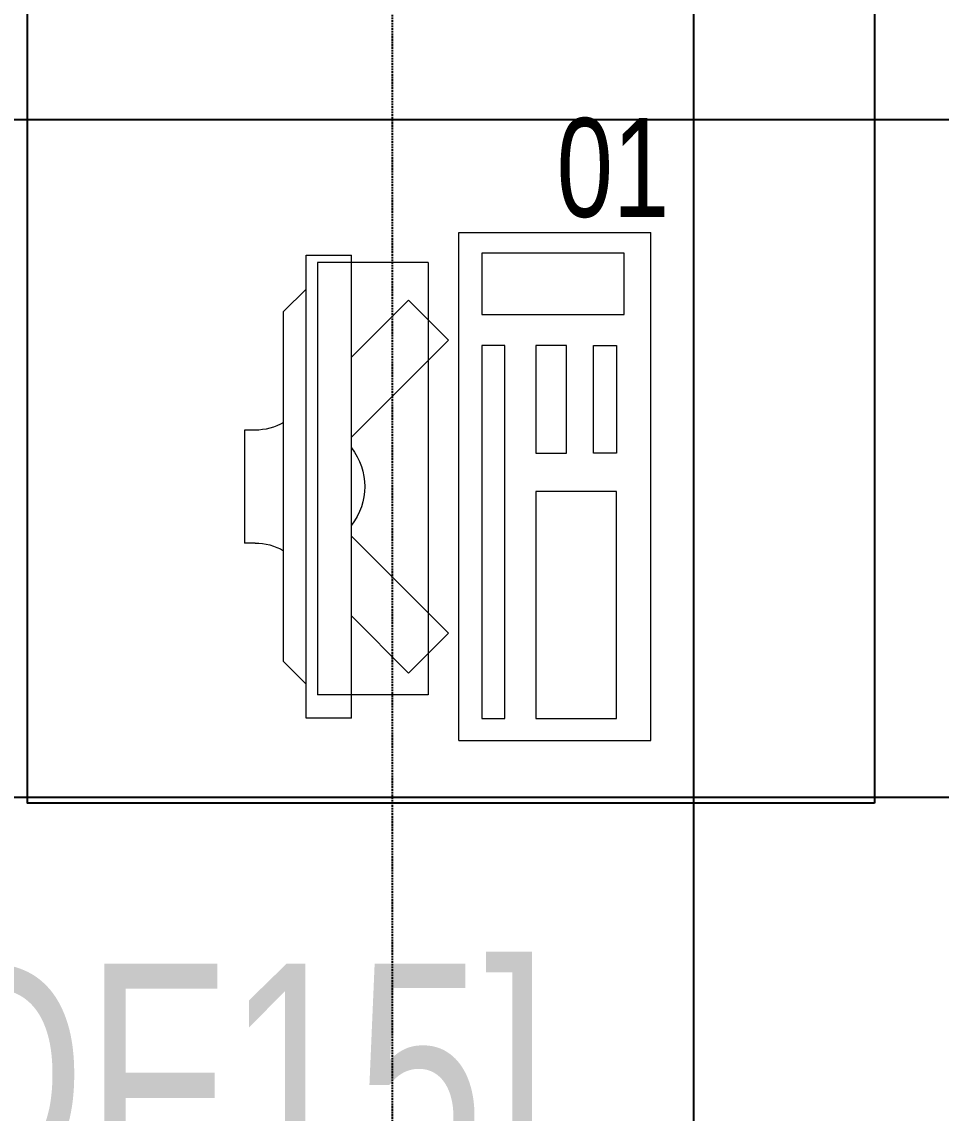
# Model space of a CAD drawing. Extents: x -178977 to 231842, y -29287 to 19916.
# Drawn here: x 18681 to 19495, y -10710 to -9743 of the extents above; entities that cross this region are included whole.
import ezdxf

# ---------------------------------------------------------------- set-up
doc = ezdxf.new("R2010")
doc.units = 0
doc.header["$LTSCALE"] = 0.25
doc.linetypes.add('DASHDOT', pattern=[25.4, 12.7, -6.35, 0, -6.35])
doc.linetypes.add('HIDDEN', pattern=[9.525, 6.35, -3.175])
for name, color, linetype, lineweight in [('01-First Floor-FUR$0$72_EGR_BASE_TEXT', 252, 'Continuous', 5), ('01-First Floor-FUR$0$72_EGR_EQP_TAG', 142, 'Continuous', 5), ('01-First Floor-FUR$0$LOADING', 253, 'Continuous', 5), ('E-LITE-CLNG-CNDT', 6, 'DASHDOT', 35), ('E-POWR-FLOR-CNDT', 6, 'HIDDEN', 25)]:
    doc.layers.add(name, color=color, linetype=linetype, lineweight=lineweight)
doc.layers.add('01-First Floor-FUR$0$FALSE CEILING', color=251, linetype='Continuous')
doc.styles.add('01-First Floor-FUR$0$X3G_ENTITY_257CFD', font='swisscl.ttf', dxfattribs={"height": 200})
doc.styles.add('01-First Floor-FUR$0$X3G_ENTITY_9F38', font='swisscl.ttf', dxfattribs={"height": 0.2})

# ---------------------------------------------------------------- blocks, each defined once
blk = doc.blocks.new('01-First Floor-FUR$0$ITCWLS1-P')
at = {"layer": '01-First Floor-FUR$0$LOADING'}
for p, q in [((-0.17, 0.45), (-0.17, 0)), ((-0.17, 0.45), (0, 0.45)), ((0, 0.45), (0, 0)), ((-0.26509, 0.43, 0), (-0.30509, 0.43, 0)), ((-0.30509, 0.43, 0), (-0.30509, 0.02, 0)), ((-0.26509, 0.43, 0), (-0.26509, 0.02, 0)), ((-0.14957, 0.43047), (-0.12914, 0.43047)), ((-0.12914, 0.43047), (-0.12914, 0.40893)), ((-0.197, 0.40939), (-0.295, 0.40939)), ((-0.295, 0.02639), (-0.295, 0.40939)), ((-0.197, 0.02639), (-0.197, 0.40939)), ((-0.32509, 0.38, 0), (-0.30509, 0.4, 0)), ((-0.32509, 0.38, 0), (-0.32509, 0.07, 0)), ((-0.35032, 0.275), (-0.35961, 0.275)), ((-0.35961, 0.175), (-0.35961, 0.275)), ((-0.35032, 0.175), (-0.35961, 0.175)), ((-0.32509, 0.07, 0), (-0.30509, 0.05, 0)), ((-0.30509, 0.02, 0), (-0.26509, 0.02, 0)), ((-0.197, 0.02639), (-0.295, 0.02639)), ((-0.17, 0), (0, 0))]:
    blk.add_line(p, q, dxfattribs=at)
at = {"layer": '01-First Floor-FUR$0$LOADING', "extrusion": (2.48281e-10, 3.18408e-10, -1)}
for p, q in [((-0.26509, 0.33952), (-0.21443, 0.39019)), ((-0.17907, 0.35483), (-0.21443, 0.39019)), ((-0.26509, 0.26881), (-0.17907, 0.35483))]:
    blk.add_line(p, q, dxfattribs=at)
at = {"layer": '01-First Floor-FUR$0$LOADING', "extrusion": (2.48281e-10, -3.18408e-10, -1)}
for p, q in [((-0.26509, 0.18119), (-0.17907, 0.09517)), ((-0.26509, 0.11048), (-0.21443, 0.05981)), ((-0.17907, 0.09517), (-0.21443, 0.05981))]:
    blk.add_line(p, q, dxfattribs=at)
at = {"layer": '01-First Floor-FUR$0$LOADING'}
for points in [[(-0.12914, 0.40893), (-0.12914, 0.09996), (-0.14957, 0.09996), (-0.14957, 0.43047)], [(-0.14957, 0.09997), (-0.14957, 0.09997), (-0.14957, 0.09997), (-0.14957, 0.09997), (-0.14957, 0.09997), (-0.14957, 0.09997), (-0.14957, 0.09997), (-0.14957, 0.09997), (-0.14957, 0.09997)], [(-0.14957, 0.09997), (-0.14957, 0.09997), (-0.14957, 0.09997), (-0.14957, 0.09997), (-0.14957, 0.09997), (-0.14957, 0.09997), (-0.14957, 0.09997), (-0.14957, 0.09997), (-0.14957, 0.09997), (-0.14957, 0.09997), (-0.14957, 0.09997), (-0.14957, 0.09997), (-0.14957, 0.09997), (-0.14957, 0.09997), (-0.14957, 0.09997), (-0.14957, 0.09997), (-0.14957, 0.09997), (-0.14957, 0.09997)], [(-0.14957, 0.09996), (-0.14957, 0.09996), (-0.14957, 0.09996), (-0.14957, 0.09996), (-0.14957, 0.09996), (-0.14957, 0.09996), (-0.14957, 0.09996), (-0.14957, 0.09996), (-0.14957, 0.09996), (-0.14957, 0.09996)], [(-0.14957, 0.09996), (-0.14957, 0.09996), (-0.14957, 0.09996), (-0.14957, 0.09996), (-0.14957, 0.09996), (-0.14957, 0.09996), (-0.14957, 0.09996)], [(-0.14957, 0.09997), (-0.14957, 0.09997), (-0.14957, 0.09997), (-0.14957, 0.09997), (-0.14957, 0.09997), (-0.14957, 0.09997), (-0.14957, 0.09997), (-0.14957, 0.09997), (-0.14957, 0.09997), (-0.14957, 0.09997)], [(-0.14957, 0.09997), (-0.14957, 0.09997), (-0.14957, 0.09997), (-0.14957, 0.09997), (-0.14957, 0.09997), (-0.14957, 0.09997), (-0.14957, 0.09997), (-0.14957, 0.09997), (-0.14957, 0.09997), (-0.14957, 0.09997), (-0.14957, 0.09997), (-0.14957, 0.09997), (-0.14957, 0.09997), (-0.14957, 0.09997), (-0.14957, 0.09997)], [(-0.14957, 0.09997), (-0.14957, 0.09997), (-0.14957, 0.09997), (-0.14957, 0.09997), (-0.14957, 0.09997), (-0.14957, 0.09997), (-0.14957, 0.09997), (-0.14957, 0.09997), (-0.14957, 0.09997), (-0.14957, 0.09997)], [(-0.14957, 0.09997), (-0.14957, 0.09997), (-0.14957, 0.09997), (-0.14957, 0.09997), (-0.14957, 0.09997), (-0.14957, 0.09997), (-0.14957, 0.09997), (-0.14957, 0.09997), (-0.14957, 0.09997), (-0.14957, 0.09997)], [(-0.14957, 0.09996), (-0.14957, 0.09996), (-0.14957, 0.09996), (-0.14957, 0.09996), (-0.14957, 0.09996), (-0.14957, 0.09996), (-0.14957, 0.09996), (-0.14957, 0.09996), (-0.14957, 0.09996), (-0.14957, 0.09996), (-0.14957, 0.09996), (-0.14957, 0.09996), (-0.14957, 0.09996), (-0.14957, 0.09996), (-0.14957, 0.09996), (-0.14957, 0.09996), (-0.14957, 0.09996), (-0.14957, 0.09996), (-0.14957, 0.09997), (-0.14957, 0.09997), (-0.14957, 0.09997), (-0.14957, 0.09997), (-0.14957, 0.09997), (-0.14957, 0.09997), (-0.14957, 0.09997), (-0.14957, 0.09997), (-0.14957, 0.09997), (-0.14957, 0.09997), (-0.14957, 0.09997), (-0.14957, 0.09997), (-0.14957, 0.09997), (-0.14957, 0.09997), (-0.14956, 0.09997), (-0.14956, 0.09997), (-0.14956, 0.09997), (-0.14956, 0.09996), (-0.14956, 0.09996), (-0.14956, 0.09996), (-0.14956, 0.09996), (-0.14956, 0.09996), (-0.14956, 0.09996), (-0.14956, 0.09996), (-0.14956, 0.09996), (-0.14956, 0.09996), (-0.14956, 0.09996), (-0.14956, 0.09996), (-0.14956, 0.09996), (-0.14956, 0.09996), (-0.14957, 0.09996), (-0.14957, 0.09996), (-0.14957, 0.09996), (-0.14957, 0.09996), (-0.14957, 0.09996), (-0.14957, 0.09996)], [(-0.14957, 0.09996), (-0.14957, 0.09996), (-0.14957, 0.09996), (-0.14957, 0.09996), (-0.14957, 0.09996), (-0.14957, 0.09996), (-0.14957, 0.09996), (-0.14957, 0.09996), (-0.14957, 0.09996), (-0.14957, 0.09996), (-0.14957, 0.09997), (-0.14957, 0.09997), (-0.14957, 0.09997), (-0.14957, 0.09996), (-0.14957, 0.09996), (-0.14957, 0.09996), (-0.14957, 0.09996), (-0.14957, 0.09996), (-0.14957, 0.09996), (-0.14957, 0.09997), (-0.14957, 0.09997), (-0.14957, 0.09997), (-0.14957, 0.09997), (-0.14957, 0.09997), (-0.14957, 0.09997), (-0.14957, 0.09997), (-0.14957, 0.09997), (-0.14957, 0.09997), (-0.14957, 0.09997), (-0.14957, 0.09997), (-0.14957, 0.09997), (-0.14957, 0.09997), (-0.14957, 0.09997), (-0.14957, 0.09997), (-0.14957, 0.09997), (-0.14957, 0.09997), (-0.14957, 0.09997), (-0.14957, 0.09997), (-0.14957, 0.09997), (-0.14957, 0.09997), (-0.14957, 0.09997), (-0.14957, 0.09997), (-0.14957, 0.09997), (-0.14957, 0.09997), (-0.14957, 0.09997), (-0.14957, 0.09997), (-0.14957, 0.09997), (-0.14957, 0.09997), (-0.14957, 0.09997), (-0.14957, 0.09997), (-0.14957, 0.09997), (-0.14957, 0.09997), (-0.14957, 0.09997), (-0.14957, 0.09997), (-0.14957, 0.09997), (-0.14957, 0.09997), (-0.14957, 0.09997), (-0.14957, 0.09997), (-0.14957, 0.09997), (-0.14957, 0.09997), (-0.14957, 0.09997), (-0.14957, 0.09997), (-0.14957, 0.09997), (-0.14957, 0.09997), (-0.14957, 0.09997), (-0.14957, 0.09997), (-0.14957, 0.09997), (-0.14957, 0.09997), (-0.14957, 0.09997), (-0.14957, 0.09997), (-0.14957, 0.09997), (-0.14957, 0.09997), (-0.14957, 0.09997), (-0.14957, 0.09997), (-0.14957, 0.09997), (-0.14957, 0.09997), (-0.14957, 0.09997), (-0.14957, 0.09997), (-0.14957, 0.09997), (-0.14957, 0.09997), (-0.14956, 0.09997), (-0.14957, 0.09997), (-0.14957, 0.09997), (-0.14957, 0.09997), (-0.14957, 0.09997), (-0.14956, 0.09997), (-0.14957, 0.09997), (-0.14957, 0.09997), (-0.14957, 0.09997), (-0.14957, 0.09997), (-0.14957, 0.09997), (-0.14957, 0.09997), (-0.14957, 0.09997), (-0.14957, 0.09997), (-0.14957, 0.09997), (-0.14957, 0.09997), (-0.14956, 0.09997), (-0.14957, 0.09996), (-0.14957, 0.09996), (-0.14957, 0.09996), (-0.14956, 0.09996), (-0.14957, 0.09996), (-0.14957, 0.09996), (-0.14957, 0.09996), (-0.14957, 0.09996), (-0.14957, 0.09996), (-0.14957, 0.09996), (-0.14957, 0.09996), (-0.14957, 0.09996), (-0.14957, 0.09996), (-0.14957, 0.09996)], [(-0.14957, 0.09996), (-0.14957, 0.09996), (-0.14957, 0.09996), (-0.14957, 0.09996), (-0.14957, 0.09996), (-0.14957, 0.09996), (-0.14957, 0.09996), (-0.14957, 0.09996)], [(-0.14957, 0.09996), (-0.14957, 0.09996), (-0.14957, 0.09996), (-0.14957, 0.09996), (-0.14957, 0.09996), (-0.14957, 0.09996), (-0.14957, 0.09996), (-0.14957, 0.09996), (-0.14957, 0.09996), (-0.14957, 0.09996), (-0.14957, 0.09996), (-0.14957, 0.09996), (-0.14957, 0.09996), (-0.14957, 0.09996), (-0.14957, 0.09996), (-0.14957, 0.09996), (-0.14957, 0.09996), (-0.14957, 0.09996), (-0.14957, 0.09996), (-0.14957, 0.09996), (-0.14957, 0.09996), (-0.14957, 0.09996), (-0.14957, 0.09996), (-0.14957, 0.09996), (-0.14957, 0.09996), (-0.14957, 0.09996), (-0.14957, 0.09996), (-0.14957, 0.09996), (-0.14957, 0.09996), (-0.14957, 0.09996), (-0.14957, 0.09996), (-0.14957, 0.09996), (-0.14957, 0.09996), (-0.14957, 0.09996), (-0.14957, 0.09996), (-0.14957, 0.09996), (-0.14957, 0.09996), (-0.14957, 0.09996), (-0.14957, 0.09996), (-0.14957, 0.09996), (-0.14957, 0.09996), (-0.14957, 0.09996), (-0.14957, 0.09996), (-0.14957, 0.09996), (-0.14957, 0.09996), (-0.14957, 0.09996), (-0.14957, 0.09996), (-0.14957, 0.09996), (-0.14956, 0.09996), (-0.14956, 0.09996), (-0.14956, 0.09996), (-0.14956, 0.09996), (-0.14957, 0.09996), (-0.14957, 0.09996), (-0.14957, 0.09996), (-0.14957, 0.09996), (-0.14957, 0.09996), (-0.14957, 0.09996), (-0.14956, 0.09996), (-0.14957, 0.09996), (-0.14957, 0.09996), (-0.14957, 0.09996), (-0.14957, 0.09996), (-0.14957, 0.09996), (-0.14957, 0.09996), (-0.14957, 0.09996), (-0.14957, 0.09996), (-0.14957, 0.09996), (-0.14957, 0.09996), (-0.14956, 0.09996), (-0.14956, 0.09996), (-0.14957, 0.09996), (-0.14957, 0.09996), (-0.14957, 0.09996), (-0.14957, 0.09996), (-0.14957, 0.09996), (-0.14957, 0.09996), (-0.14957, 0.09996), (-0.14957, 0.09996), (-0.14957, 0.09996), (-0.14957, 0.09996), (-0.14957, 0.09996), (-0.14957, 0.09996), (-0.14957, 0.09996), (-0.14957, 0.09996), (-0.14957, 0.09996), (-0.14957, 0.09996), (-0.14957, 0.09996), (-0.14957, 0.09996)], [(-0.14957, 0.09996), (-0.14957, 0.09996), (-0.14957, 0.09996), (-0.14957, 0.09996), (-0.14957, 0.09996), (-0.14957, 0.09996), (-0.14957, 0.09996), (-0.14957, 0.09996), (-0.14957, 0.09996), (-0.14957, 0.09996), (-0.14957, 0.09996), (-0.14957, 0.09996)], [(-0.14957, 0.09996), (-0.14957, 0.09996), (-0.14956, 0.09996), (-0.14956, 0.09996), (-0.14956, 0.09996), (-0.14956, 0.09996), (-0.14957, 0.09996)], [(-0.14957, 0.09996), (-0.14957, 0.09996), (-0.14957, 0.09996), (-0.14957, 0.09996), (-0.14957, 0.09996), (-0.14957, 0.09996), (-0.14957, 0.09996), (-0.14957, 0.09996), (-0.14957, 0.09996), (-0.14956, 0.09996), (-0.14956, 0.09996), (-0.14956, 0.09996), (-0.14956, 0.09996), (-0.14956, 0.09996), (-0.14956, 0.09996), (-0.14956, 0.09996), (-0.14957, 0.09996)]]:
    blk.add_lwpolyline(points, dxfattribs=at)
for points in [[(-0.1019, 0.43047), (-0.03039, 0.43047), (-0.03039, 0.22944), (-0.1019, 0.22944)], [(-0.1019, 0.19536), (-0.07466, 0.19536), (-0.07466, 0.09996), (-0.1019, 0.09996)], [(-0.03039, 0.19536), (-0.05082, 0.19536), (-0.05082, 0.09996), (-0.03039, 0.09996)], [(-0.14956, 0.09996), (-0.14956, 0.09996), (-0.14956, 0.09996), (-0.14956, 0.09996), (-0.14956, 0.09996), (-0.14956, 0.09996), (-0.14956, 0.09996), (-0.14956, 0.09996), (-0.14957, 0.09996), (-0.14957, 0.09996), (-0.14957, 0.09996), (-0.14957, 0.09996), (-0.14957, 0.09996), (-0.14957, 0.09996), (-0.14957, 0.09996), (-0.14957, 0.09996), (-0.14957, 0.09996), (-0.14957, 0.09996), (-0.14957, 0.09996), (-0.14957, 0.09996), (-0.14957, 0.09996), (-0.14957, 0.09996), (-0.14957, 0.09996), (-0.14957, 0.09996), (-0.14957, 0.09996), (-0.14957, 0.09996), (-0.14957, 0.09996), (-0.14957, 0.09996), (-0.14957, 0.09996), (-0.14957, 0.09996), (-0.14957, 0.09996), (-0.14957, 0.09996), (-0.14957, 0.09996), (-0.14957, 0.09996), (-0.14957, 0.09996), (-0.14957, 0.09996), (-0.14957, 0.09996), (-0.14957, 0.09996), (-0.14957, 0.09996), (-0.14957, 0.09996), (-0.14957, 0.09996), (-0.14957, 0.09996), (-0.14957, 0.09996), (-0.14957, 0.09996), (-0.14957, 0.09996), (-0.14957, 0.09996), (-0.14957, 0.09996), (-0.14957, 0.09996), (-0.14957, 0.09996), (-0.14957, 0.09996), (-0.14957, 0.09996), (-0.14957, 0.09996), (-0.14957, 0.09996), (-0.14957, 0.09996), (-0.14957, 0.09996), (-0.14957, 0.09996), (-0.14957, 0.09996), (-0.14956, 0.09996), (-0.14956, 0.09996), (-0.14956, 0.09996), (-0.14956, 0.09996), (-0.14956, 0.09996), (-0.14956, 0.09996), (-0.14956, 0.09996), (-0.14956, 0.09996), (-0.14956, 0.09996), (-0.14956, 0.09996), (-0.14956, 0.09996), (-0.14956, 0.09996), (-0.14956, 0.09996), (-0.14956, 0.09996), (-0.14956, 0.09996), (-0.14956, 0.09996), (-0.14956, 0.09996), (-0.14956, 0.09996), (-0.14956, 0.09996), (-0.14956, 0.09996), (-0.14956, 0.09996), (-0.14956, 0.09996), (-0.14956, 0.09996), (-0.14956, 0.09996), (-0.14956, 0.09996), (-0.14956, 0.09996), (-0.14956, 0.09996), (-0.14956, 0.09996), (-0.14956, 0.09996), (-0.14956, 0.09996), (-0.14956, 0.09996), (-0.14956, 0.09996), (-0.14957, 0.09996), (-0.14957, 0.09996), (-0.14957, 0.09996), (-0.14957, 0.09996), (-0.14957, 0.09996), (-0.14957, 0.09996), (-0.14957, 0.09996), (-0.14957, 0.09996), (-0.14957, 0.09996), (-0.14957, 0.09996), (-0.14957, 0.09996), (-0.14957, 0.09996), (-0.14957, 0.09996), (-0.14957, 0.09996), (-0.14957, 0.09996), (-0.14957, 0.09996), (-0.14957, 0.09996), (-0.14957, 0.09996), (-0.14957, 0.09996), (-0.14957, 0.09996), (-0.14957, 0.09996), (-0.14957, 0.09996), (-0.14957, 0.09996), (-0.14957, 0.09996), (-0.14957, 0.09996), (-0.14957, 0.09996), (-0.14957, 0.09996), (-0.14957, 0.09996), (-0.14957, 0.09996), (-0.14957, 0.09996), (-0.14957, 0.09996), (-0.14957, 0.09996), (-0.14957, 0.09996), (-0.14957, 0.09996), (-0.14957, 0.09996), (-0.14957, 0.09996), (-0.14957, 0.09996), (-0.14957, 0.09996), (-0.14957, 0.09996), (-0.14957, 0.09996), (-0.14957, 0.09996), (-0.14957, 0.09996), (-0.14957, 0.09996), (-0.14957, 0.09996), (-0.14957, 0.09996), (-0.14957, 0.09996), (-0.14957, 0.09996), (-0.14957, 0.09996), (-0.14957, 0.09996), (-0.14957, 0.09996), (-0.14957, 0.09996), (-0.14957, 0.09996), (-0.14957, 0.09996), (-0.14957, 0.09996), (-0.14957, 0.09996), (-0.14957, 0.09996), (-0.14957, 0.09996), (-0.14957, 0.09996), (-0.14957, 0.09996), (-0.14957, 0.09996), (-0.14957, 0.09996), (-0.14957, 0.09996), (-0.14957, 0.09996), (-0.14957, 0.09996), (-0.14957, 0.09996), (-0.14956, 0.09996), (-0.14956, 0.09996), (-0.14956, 0.09996), (-0.14956, 0.09996), (-0.14956, 0.09996), (-0.14956, 0.09996), (-0.14956, 0.09996), (-0.14956, 0.09996), (-0.14956, 0.09996), (-0.14956, 0.09996), (-0.14956, 0.09996), (-0.14956, 0.09996), (-0.14956, 0.09996), (-0.14956, 0.09996), (-0.14956, 0.09996), (-0.14956, 0.09996), (-0.14956, 0.09996), (-0.14956, 0.09996), (-0.14956, 0.09996), (-0.14956, 0.09996), (-0.14956, 0.09996), (-0.14956, 0.09996), (-0.14956, 0.09996), (-0.14956, 0.09996), (-0.14956, 0.09996), (-0.14956, 0.09996), (-0.14956, 0.09996), (-0.14956, 0.09996), (-0.14956, 0.09996), (-0.14956, 0.09996), (-0.14956, 0.09996), (-0.14956, 0.09996), (-0.14956, 0.09996), (-0.14956, 0.09996), (-0.14956, 0.09996), (-0.14956, 0.09996), (-0.14956, 0.09996), (-0.14956, 0.09996), (-0.14956, 0.09996), (-0.14956, 0.09996), (-0.14956, 0.09996), (-0.14956, 0.09996), (-0.14956, 0.09996), (-0.14956, 0.09996), (-0.14956, 0.09996), (-0.14956, 0.09996), (-0.14956, 0.09996), (-0.14957, 0.09996), (-0.14957, 0.09996), (-0.14957, 0.09996), (-0.14957, 0.09996), (-0.14957, 0.09996), (-0.14957, 0.09996), (-0.14957, 0.09996), (-0.14957, 0.09996), (-0.14957, 0.09996), (-0.14957, 0.09996), (-0.14957, 0.09996), (-0.14957, 0.09996), (-0.14957, 0.09996), (-0.14957, 0.09996), (-0.14957, 0.09996), (-0.14957, 0.09996), (-0.14957, 0.09996), (-0.14957, 0.09996), (-0.14957, 0.09996), (-0.14957, 0.09996), (-0.14957, 0.09996), (-0.14957, 0.09996), (-0.14957, 0.09996), (-0.14957, 0.09996), (-0.14957, 0.09996), (-0.14957, 0.09996), (-0.14957, 0.09996), (-0.14957, 0.09996), (-0.14957, 0.09996), (-0.14957, 0.09996), (-0.14957, 0.09996), (-0.14957, 0.09996), (-0.14957, 0.09996), (-0.14957, 0.09996), (-0.14956, 0.09996), (-0.14956, 0.09996), (-0.14956, 0.09996), (-0.14956, 0.09996), (-0.14956, 0.09996), (-0.14956, 0.09996), (-0.14956, 0.09996), (-0.14956, 0.09996), (-0.14956, 0.09996), (-0.14956, 0.09996), (-0.14956, 0.09996), (-0.14956, 0.09996), (-0.14956, 0.09996), (-0.14956, 0.09996), (-0.14956, 0.09996), (-0.14956, 0.09996), (-0.14956, 0.09996), (-0.14956, 0.09996), (-0.14956, 0.09996), (-0.14956, 0.09996), (-0.14956, 0.09996), (-0.14956, 0.09996), (-0.14956, 0.09996), (-0.14956, 0.09996), (-0.14956, 0.09996), (-0.14956, 0.09996), (-0.14956, 0.09996), (-0.14956, 0.09996), (-0.14956, 0.09996), (-0.14956, 0.09996), (-0.14956, 0.09996), (-0.14956, 0.09996), (-0.14956, 0.09996), (-0.14956, 0.09996), (-0.14956, 0.09996), (-0.14956, 0.09996), (-0.14956, 0.09996), (-0.14956, 0.09996), (-0.14956, 0.09996), (-0.14956, 0.09996), (-0.14956, 0.09996), (-0.14956, 0.09996)], [(-0.14957, 0.09996), (-0.14957, 0.09996), (-0.14957, 0.09996), (-0.14957, 0.09996), (-0.14957, 0.09996), (-0.14957, 0.09996), (-0.14957, 0.09996), (-0.14957, 0.09996), (-0.14957, 0.09996), (-0.14957, 0.09996), (-0.14957, 0.09996), (-0.14957, 0.09996), (-0.14957, 0.09996), (-0.14957, 0.09996), (-0.14957, 0.09996), (-0.14957, 0.09996), (-0.14957, 0.09996), (-0.14957, 0.09996), (-0.14957, 0.09996), (-0.14957, 0.09996), (-0.14957, 0.09996), (-0.14957, 0.09996), (-0.14957, 0.09996), (-0.14957, 0.09996), (-0.14957, 0.09996), (-0.14957, 0.09996), (-0.14957, 0.09996), (-0.14957, 0.09996), (-0.14957, 0.09996), (-0.14957, 0.09996), (-0.14957, 0.09996), (-0.14957, 0.09996), (-0.14957, 0.09996), (-0.14957, 0.09996), (-0.14957, 0.09996), (-0.14957, 0.09996), (-0.14957, 0.09996), (-0.14957, 0.09996), (-0.14957, 0.09996), (-0.14957, 0.09996), (-0.14957, 0.09996), (-0.14957, 0.09996), (-0.14957, 0.09996), (-0.14957, 0.09996), (-0.14957, 0.09996), (-0.14957, 0.09996), (-0.14957, 0.09996), (-0.14957, 0.09996), (-0.14957, 0.09996), (-0.14957, 0.09996), (-0.14957, 0.09996), (-0.14957, 0.09996), (-0.14957, 0.09996), (-0.14957, 0.09996), (-0.14957, 0.09996), (-0.14957, 0.09996), (-0.14957, 0.09996), (-0.14957, 0.09996), (-0.14957, 0.09996), (-0.14957, 0.09996), (-0.14957, 0.09996), (-0.14957, 0.09996), (-0.14957, 0.09996), (-0.14957, 0.09996), (-0.14957, 0.09996), (-0.14957, 0.09996), (-0.14957, 0.09996), (-0.14957, 0.09996), (-0.14957, 0.09996), (-0.14957, 0.09996), (-0.14957, 0.09996), (-0.14957, 0.09996), (-0.14957, 0.09996), (-0.14957, 0.09996), (-0.14957, 0.09996), (-0.14957, 0.09996), (-0.14957, 0.09996), (-0.14957, 0.09996), (-0.14957, 0.09996), (-0.14957, 0.09996), (-0.14957, 0.09996), (-0.14957, 0.09996), (-0.14957, 0.09996), (-0.14957, 0.09996), (-0.14957, 0.09996), (-0.14957, 0.09996), (-0.14957, 0.09996), (-0.14957, 0.09996), (-0.14957, 0.09996), (-0.14957, 0.09996), (-0.14957, 0.09996), (-0.14957, 0.09996), (-0.14957, 0.09996), (-0.14957, 0.09996), (-0.14957, 0.09996), (-0.14957, 0.09996), (-0.14957, 0.09996), (-0.14957, 0.09996), (-0.14957, 0.09996), (-0.14957, 0.09996), (-0.14957, 0.09996), (-0.14957, 0.09996), (-0.14957, 0.09996), (-0.14957, 0.09996), (-0.14957, 0.09996), (-0.14957, 0.09996), (-0.14957, 0.09996), (-0.14957, 0.09996), (-0.14957, 0.09996), (-0.14957, 0.09996), (-0.14957, 0.09996), (-0.14957, 0.09996), (-0.14957, 0.09996), (-0.14957, 0.09996), (-0.14957, 0.09996), (-0.14957, 0.09996), (-0.14957, 0.09996), (-0.14957, 0.09996), (-0.14957, 0.09996), (-0.14957, 0.09996), (-0.14957, 0.09996), (-0.14957, 0.09996), (-0.14957, 0.09996), (-0.14957, 0.09996), (-0.14957, 0.09996), (-0.14957, 0.09996), (-0.14957, 0.09996), (-0.14957, 0.09996), (-0.14957, 0.09996), (-0.14957, 0.09996), (-0.14957, 0.09996), (-0.14957, 0.09996), (-0.14957, 0.09996), (-0.14957, 0.09996), (-0.14957, 0.09996), (-0.14957, 0.09996), (-0.14957, 0.09996), (-0.14957, 0.09996), (-0.14957, 0.09996), (-0.14957, 0.09996), (-0.14957, 0.09996), (-0.14957, 0.09996), (-0.14957, 0.09996), (-0.14957, 0.09996), (-0.14957, 0.09996), (-0.14957, 0.09996), (-0.14957, 0.09996), (-0.14957, 0.09996), (-0.14957, 0.09996), (-0.14957, 0.09996), (-0.14957, 0.09996), (-0.14957, 0.09996), (-0.14957, 0.09996), (-0.14957, 0.09996), (-0.14957, 0.09996), (-0.14957, 0.09996), (-0.14957, 0.09996), (-0.14957, 0.09996), (-0.14957, 0.09996), (-0.14957, 0.09996), (-0.14957, 0.09996), (-0.14957, 0.09996), (-0.14957, 0.09996), (-0.14957, 0.09996), (-0.14957, 0.09996), (-0.14957, 0.09996), (-0.14957, 0.09996), (-0.14957, 0.09996), (-0.14957, 0.09996), (-0.14957, 0.09996), (-0.14957, 0.09996), (-0.14957, 0.09996), (-0.14957, 0.09996), (-0.14957, 0.09996), (-0.14957, 0.09996), (-0.14957, 0.09996), (-0.14957, 0.09996), (-0.14957, 0.09996), (-0.14957, 0.09996), (-0.14957, 0.09996), (-0.14957, 0.09996), (-0.14957, 0.09996), (-0.14957, 0.09996), (-0.14957, 0.09996), (-0.14957, 0.09996), (-0.14957, 0.09996), (-0.14957, 0.09996), (-0.14957, 0.09996), (-0.14957, 0.09996), (-0.14957, 0.09996), (-0.14957, 0.09996), (-0.14957, 0.09996), (-0.14957, 0.09996), (-0.14957, 0.09996), (-0.14957, 0.09996), (-0.14957, 0.09996), (-0.14957, 0.09996), (-0.14957, 0.09996), (-0.14957, 0.09996), (-0.14957, 0.09996), (-0.14957, 0.09996), (-0.14957, 0.09996), (-0.14957, 0.09996), (-0.14957, 0.09996), (-0.14957, 0.09996), (-0.14957, 0.09996), (-0.14957, 0.09996), (-0.14957, 0.09996), (-0.14957, 0.09996), (-0.14957, 0.09996), (-0.14957, 0.09996), (-0.14957, 0.09996), (-0.14957, 0.09996), (-0.14957, 0.09996)], [(-0.14957, 0.09996), (-0.14957, 0.09996), (-0.14957, 0.09996), (-0.14957, 0.09996), (-0.14957, 0.09996), (-0.14957, 0.09996), (-0.14957, 0.09996), (-0.14957, 0.09996), (-0.14957, 0.09996), (-0.14957, 0.09996), (-0.14957, 0.09996), (-0.14957, 0.09996), (-0.14957, 0.09996), (-0.14957, 0.09996), (-0.14957, 0.09996), (-0.14957, 0.09996), (-0.14957, 0.09996), (-0.14957, 0.09996), (-0.14957, 0.09996), (-0.14957, 0.09996), (-0.14957, 0.09996), (-0.14957, 0.09996), (-0.14957, 0.09996), (-0.14957, 0.09996), (-0.14957, 0.09996), (-0.14957, 0.09996), (-0.14957, 0.09996), (-0.14957, 0.09996), (-0.14957, 0.09996), (-0.14957, 0.09996), (-0.14957, 0.09996), (-0.14957, 0.09996), (-0.14957, 0.09996), (-0.14957, 0.09996), (-0.14957, 0.09996), (-0.14957, 0.09996), (-0.14957, 0.09996), (-0.14957, 0.09996), (-0.14957, 0.09996), (-0.14957, 0.09996), (-0.14957, 0.09996), (-0.14957, 0.09996), (-0.14957, 0.09996), (-0.14957, 0.09996), (-0.14957, 0.09996), (-0.14957, 0.09996), (-0.14957, 0.09996), (-0.14957, 0.09996), (-0.14957, 0.09996), (-0.14957, 0.09996), (-0.14957, 0.09996), (-0.14957, 0.09996), (-0.14957, 0.09996), (-0.14957, 0.09996), (-0.14957, 0.09996), (-0.14957, 0.09996), (-0.14957, 0.09996), (-0.14957, 0.09996), (-0.14957, 0.09996), (-0.14957, 0.09996), (-0.14957, 0.09996), (-0.14957, 0.09996), (-0.14957, 0.09996), (-0.14957, 0.09996), (-0.14957, 0.09996), (-0.14957, 0.09996), (-0.14957, 0.09996), (-0.14957, 0.09996), (-0.14957, 0.09996), (-0.14957, 0.09996), (-0.14957, 0.09996), (-0.14957, 0.09996), (-0.14957, 0.09996), (-0.14957, 0.09996), (-0.14957, 0.09996), (-0.14957, 0.09996), (-0.14957, 0.09996), (-0.14957, 0.09996), (-0.14957, 0.09996), (-0.14957, 0.09996), (-0.14957, 0.09996), (-0.14957, 0.09996), (-0.14957, 0.09996), (-0.14957, 0.09996), (-0.14957, 0.09996), (-0.14957, 0.09996), (-0.14957, 0.09996), (-0.14957, 0.09996), (-0.14957, 0.09996), (-0.14957, 0.09996), (-0.14957, 0.09996), (-0.14957, 0.09996), (-0.14957, 0.09996), (-0.14957, 0.09996), (-0.14957, 0.09996), (-0.14957, 0.09996), (-0.14957, 0.09996), (-0.14957, 0.09996), (-0.14957, 0.09996), (-0.14957, 0.09996), (-0.14957, 0.09996), (-0.14957, 0.09996), (-0.14957, 0.09996), (-0.14957, 0.09996), (-0.14957, 0.09996), (-0.14957, 0.09996), (-0.14957, 0.09996), (-0.14957, 0.09996), (-0.14957, 0.09996), (-0.14957, 0.09996), (-0.14957, 0.09996), (-0.14957, 0.09996), (-0.14957, 0.09996), (-0.14957, 0.09996), (-0.14957, 0.09996), (-0.14957, 0.09996), (-0.14957, 0.09996), (-0.14957, 0.09996), (-0.14957, 0.09996), (-0.14957, 0.09996), (-0.14957, 0.09996), (-0.14957, 0.09996), (-0.14957, 0.09996), (-0.14957, 0.09996), (-0.14957, 0.09996), (-0.14957, 0.09996), (-0.14957, 0.09996), (-0.14957, 0.09996), (-0.14957, 0.09996), (-0.14957, 0.09996), (-0.14957, 0.09996), (-0.14957, 0.09996), (-0.14957, 0.09996), (-0.14957, 0.09996), (-0.14957, 0.09996), (-0.14957, 0.09996), (-0.14957, 0.09996), (-0.14957, 0.09996), (-0.14957, 0.09996), (-0.14957, 0.09996), (-0.14957, 0.09996), (-0.14957, 0.09996), (-0.14957, 0.09996), (-0.14957, 0.09996), (-0.14957, 0.09996), (-0.14957, 0.09996), (-0.14957, 0.09996), (-0.14957, 0.09996), (-0.14957, 0.09996), (-0.14957, 0.09996), (-0.14957, 0.09996), (-0.14957, 0.09996), (-0.14957, 0.09996), (-0.14957, 0.09996), (-0.14957, 0.09996), (-0.14957, 0.09996), (-0.14957, 0.09996), (-0.14957, 0.09996), (-0.14957, 0.09996), (-0.14957, 0.09996), (-0.14957, 0.09996), (-0.14957, 0.09996), (-0.14957, 0.09996), (-0.14957, 0.09996), (-0.14957, 0.09996), (-0.14957, 0.09996), (-0.14957, 0.09996), (-0.14957, 0.09996), (-0.14957, 0.09996), (-0.14957, 0.09996), (-0.14957, 0.09996), (-0.14957, 0.09996), (-0.14957, 0.09996), (-0.14957, 0.09996), (-0.14957, 0.09996), (-0.14957, 0.09996), (-0.14957, 0.09996), (-0.14957, 0.09996), (-0.14957, 0.09996), (-0.14957, 0.09996), (-0.14957, 0.09996), (-0.14957, 0.09996), (-0.14957, 0.09996), (-0.14957, 0.09996), (-0.14957, 0.09996), (-0.14957, 0.09996), (-0.14957, 0.09996), (-0.14957, 0.09996), (-0.14957, 0.09996), (-0.14957, 0.09996), (-0.14957, 0.09996), (-0.14957, 0.09996), (-0.14957, 0.09996), (-0.14957, 0.09996), (-0.14957, 0.09996), (-0.14957, 0.09996), (-0.14957, 0.09996), (-0.14957, 0.09996), (-0.14957, 0.09996), (-0.14957, 0.09996), (-0.14957, 0.09996), (-0.14957, 0.09996), (-0.14957, 0.09996), (-0.14957, 0.09996), (-0.14957, 0.09996), (-0.14957, 0.09996), (-0.14957, 0.09996), (-0.14957, 0.09996), (-0.14957, 0.09996), (-0.14957, 0.09996), (-0.14957, 0.09996), (-0.14957, 0.09996), (-0.14957, 0.09996), (-0.14957, 0.09996), (-0.14957, 0.09996), (-0.14957, 0.09996), (-0.14957, 0.09996), (-0.14957, 0.09996), (-0.14957, 0.09996)], [(-0.14957, 0.0727), (-0.02358, 0.0727), (-0.02358, 0.01818), (-0.14957, 0.01818)]]:
    blk.add_lwpolyline(points, close=True, dxfattribs=at)
for centre, radius, start, end in [((-0.35032, 0.325), 0.05, 270, 300.30934), ((-0.3089, 0.225), 0.05564, 321.94311, 38.05689), ((-0.35032, 0.125), 0.05, 59.69066, 90)]:
    blk.add_arc(centre, radius, start, end, dxfattribs=at)
blk = doc.blocks.new('01-First Floor-FUR')
at = {"layer": '01-First Floor-FUR$0$FALSE CEILING', "linetype": 'Continuous'}
for p, q in [((19276, -12830), (19276, -8830)), ((16276, -9830), (20276, -9830)), ((16276, -10430), (20276, -10430))]:
    blk.add_line(p, q, dxfattribs=at)
at = {"layer": '01-First Floor-FUR$0$FALSE CEILING', "elevation": -0.11}
blk.add_lwpolyline([(19436.06, -10435.5), (18686.06, -10435.5), (18686.06, -8935.5), (19436.06, -8935.5)], close=True, dxfattribs=at)
at = {"layer": '01-First Floor-FUR$0$LOADING', "elevation": -0.11}
blk.add_lwpolyline([(19436.06, -10435.5), (18686.06, -10435.5), (18686.06, -8935.5), (19436.06, -8935.5)], close=True, dxfattribs=at)
at = {"layer": '01-First Floor-FUR$0$LOADING', "extrusion": (8.01373e-06, -1.93989e-16, 1), "xscale": -1000.000000000011, "yscale": 1000.000000000011, "zscale": 1000.000000000011, "rotation": 180}
blk.add_blockref('01-First Floor-FUR$0$ITCWLS1-P', (19237.92, -9930.03, 0.05), dxfattribs=at)
at = {"layer": '01-First Floor-FUR$0$72_EGR_BASE_TEXT', "insert": (18691.73, -10577.54, 0), "char_height": 200, "attachment_point": 2, "style": '01-First Floor-FUR$0$X3G_ENTITY_9F38'}
blk.add_mtext('[OPDF15]', dxfattribs=at)
at = {"layer": '01-First Floor-FUR$0$72_EGR_EQP_TAG', "insert": (19204.41, -9828.69, -0.11), "char_height": 87.473, "attachment_point": 2, "style": '01-First Floor-FUR$0$X3G_ENTITY_257CFD'}
blk.add_mtext('01', dxfattribs=at)

msp = doc.modelspace()

# ---------------------------------------------------------------- linework, layer by layer
at = {"layer": 'E-POWR-FLOR-CNDT'}
msp.add_lwpolyline([(19132.62, -8953.74), (19008.88, -9077.49), (19008.88, -11092.22, -0.414214), (18908.88, -11192.22), (16523.49, -11192.22), (16399.74, -11315.96)], format="xyb", dxfattribs=at)

# ---------------------------------------------------------------- block references
at = {"layer": 'E-LITE-CLNG-CNDT'}
msp.add_blockref('01-First Floor-FUR', (0, 0), dxfattribs=at)

doc.saveas('drawing.dxf')
